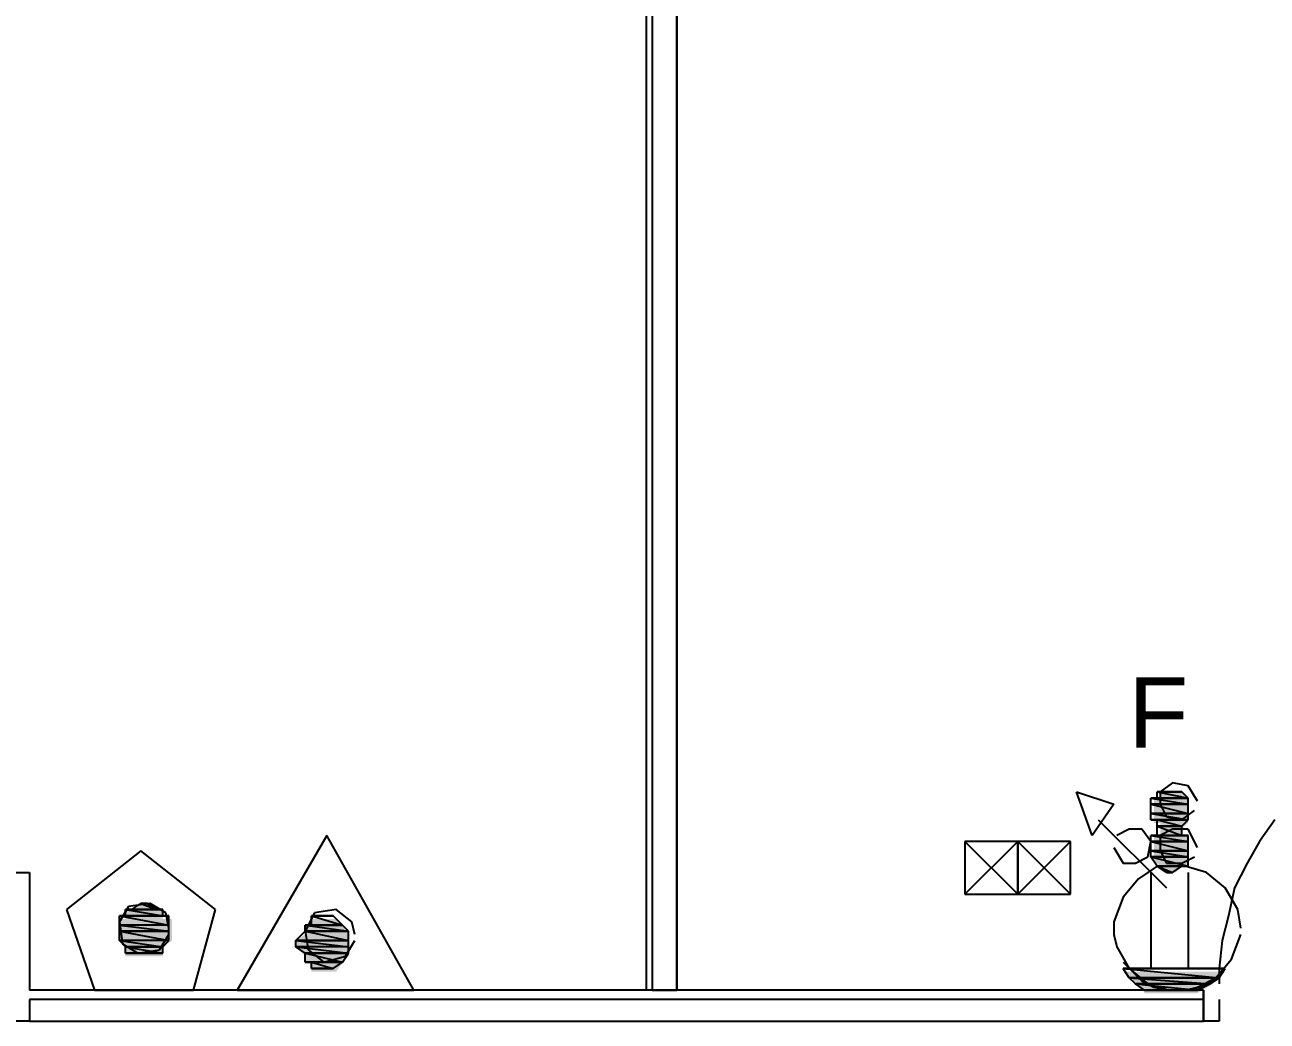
# Model space of a CAD drawing. Header units: millimetres. Extents: x 5 to 415, y 48 to 251.
# Drawn here: x 223.62 to 230.69, y 224.54 to 230.22 of the extents above; entities that cross this region are included whole.
import ezdxf

# ---------------------------------------------------------------- set-up
doc = ezdxf.new("R2010")
doc.units = ezdxf.units.MM
for name, color, linetype in [('H', 7, 'Continuous'), ('P', 7, 'Continuous'), ('T', 7, 'Continuous')]:
    doc.layers.add(name, color=color, linetype=linetype)

msp = doc.modelspace()

# ---------------------------------------------------------------- hatches: boundary and pattern name
at = {"layer": 'H', "linetype": 'Continuous'}
for points in [[(230.046, 225.76), (230.046, 225.813), (230.24, 225.813), (230.24, 225.76), (230.046, 225.76)], [(230.082, 225.813), (230.082, 225.848), (230.205, 225.848), (230.24, 225.813), (230.082, 225.813)], [(230.046, 225.725), (230.046, 225.76), (230.24, 225.76), (230.24, 225.725), (230.046, 225.725)], [(230.046, 225.672), (230.046, 225.725), (230.24, 225.725), (230.24, 225.672), (230.046, 225.672)], [(230.082, 225.637), (230.082, 225.672), (230.24, 225.672), (230.205, 225.637), (230.082, 225.637)], [(230.046, 225.548), (230.046, 225.601), (230.24, 225.601), (230.24, 225.548), (230.046, 225.548)], [(230.082, 225.601), (230.082, 225.637), (230.205, 225.637), (230.205, 225.601), (230.082, 225.601)], [(230.046, 225.513), (230.046, 225.548), (230.24, 225.548), (230.24, 225.513), (230.046, 225.513)], [(230.046, 225.46), (230.046, 225.513), (230.24, 225.513), (230.24, 225.46), (230.046, 225.46)], [(230.082, 225.425), (230.046, 225.46), (230.24, 225.46), (230.24, 225.425), (230.082, 225.425)], [(230.117, 225.39), (230.082, 225.425), (230.205, 225.425), (230.17, 225.39), (230.117, 225.39)], [(224.19, 225.125), (224.19, 225.178), (224.402, 225.178), (224.402, 225.125), (224.19, 225.125)], [(224.243, 225.178), (224.278, 225.213), (224.331, 225.213), (224.367, 225.178), (224.243, 225.178)], [(224.155, 225.09), (224.155, 225.125), (224.455, 225.125), (224.455, 225.09), (224.155, 225.09)], [(224.155, 225.037), (224.155, 225.09), (224.455, 225.09), (224.455, 225.037), (224.155, 225.037)], [(225.213, 225.037), (225.213, 225.09), (225.425, 225.09), (225.46, 225.037), (225.213, 225.037)], [(225.249, 225.09), (225.249, 225.125), (225.39, 225.125), (225.425, 225.09), (225.249, 225.09)], [(224.155, 225.002), (224.155, 225.037), (224.455, 225.037), (224.455, 225.002), (224.155, 225.002)], [(225.16, 225.002), (225.213, 225.037), (225.46, 225.037), (225.46, 225.002), (225.16, 225.002)], [(224.19, 224.966), (224.155, 225.002), (224.455, 225.002), (224.402, 224.966), (224.19, 224.966)], [(224.19, 224.913), (224.19, 224.966), (224.402, 224.966), (224.402, 224.913), (224.19, 224.913)], [(225.16, 224.966), (225.16, 225.002), (225.46, 225.002), (225.46, 224.966), (225.16, 224.966)], [(225.213, 224.913), (225.16, 224.966), (225.46, 224.966), (225.46, 224.913), (225.213, 224.913)], [(225.213, 224.878), (225.213, 224.913), (225.46, 224.913), (225.425, 224.878), (225.213, 224.878)], [(225.249, 224.825), (225.249, 224.878), (225.425, 224.878), (225.39, 224.825), (225.249, 224.825)], [(229.905, 224.79), (229.87, 224.825), (230.452, 224.825), (230.417, 224.79), (229.905, 224.79)], [(229.958, 224.755), (229.905, 224.79), (230.417, 224.79), (230.382, 224.755), (229.958, 224.755)], [(229.993, 224.702), (229.958, 224.755), (230.382, 224.755), (230.293, 224.702), (229.993, 224.702)]]:
    msp.add_hatch(color=256, dxfattribs=at).paths.add_polyline_path(points)

# ---------------------------------------------------------------- linework, layer by layer
at = {"layer": 'P'}
for points in [[(227.154, 237.155), (227.154, 224.719)], [(227.189, 237.155), (227.189, 224.719)], [(227.33, 224.719), (227.33, 237.155)], [(227.33, 237.155), (227.33, 224.719)], [(230.152, 225.901), (230.082, 225.848)], [(230.24, 225.884), (230.152, 225.901)], [(230.293, 225.795), (230.24, 225.884)], [(229.605, 225.848), (229.817, 225.778)], [(229.694, 225.601), (229.605, 225.848)], [(230.064, 225.813), (230.029, 225.813)], [(230.029, 225.813), (230.24, 225.813)], [(230.24, 225.813), (230.029, 225.813)], [(230.029, 225.813), (230.24, 225.813)], [(230.24, 225.813), (230.029, 225.813)], [(230.029, 225.813), (230.24, 225.813)], [(230.24, 225.813), (230.029, 225.813)], [(230.029, 225.813), (230.24, 225.778)], [(230.029, 225.813), (230.24, 225.778)], [(230.029, 225.778), (230.029, 225.813)], [(230.205, 225.848), (230.064, 225.848)], [(230.064, 225.848), (230.117, 225.848)], [(230.205, 225.848), (230.064, 225.848)], [(230.064, 225.848), (230.205, 225.848)], [(230.064, 225.848), (230.205, 225.848)], [(230.205, 225.848), (230.064, 225.848)], [(230.205, 225.848), (230.064, 225.848)], [(230.064, 225.848), (230.24, 225.813)], [(230.064, 225.848), (230.24, 225.813)], [(230.064, 225.813), (230.064, 225.848)], [(230.24, 225.813), (230.064, 225.813)], [(230.24, 225.813), (230.064, 225.813)], [(230.064, 225.813), (230.24, 225.813)], [(230.24, 225.813), (230.064, 225.813)], [(230.082, 225.848), (230.082, 225.778)], [(230.117, 225.848), (230.152, 225.848)], [(230.152, 225.848), (230.117, 225.848)], [(230.152, 225.848), (230.117, 225.848)], [(230.117, 225.848), (230.152, 225.848)], [(230.117, 225.848), (230.205, 225.848)], [(230.152, 225.848), (230.205, 225.848)], [(230.205, 225.848), (230.152, 225.848)], [(230.205, 225.848), (230.205, 225.848)], [(230.205, 225.848), (230.205, 225.848)], [(230.24, 225.813), (230.205, 225.848)], [(230.24, 225.813), (230.24, 225.813)], [(230.24, 225.813), (230.24, 225.813)], [(230.24, 225.778), (230.24, 225.813)], [(229.817, 225.778), (229.694, 225.601)], [(230.24, 225.778), (230.029, 225.778)], [(230.24, 225.778), (230.029, 225.778)], [(230.029, 225.778), (230.24, 225.778)], [(230.029, 225.778), (230.24, 225.778)], [(230.24, 225.778), (230.029, 225.778)], [(230.24, 225.778), (230.029, 225.778)], [(230.029, 225.778), (230.24, 225.725)], [(230.029, 225.778), (230.24, 225.725)], [(230.029, 225.725), (230.029, 225.778)], [(230.24, 225.725), (230.029, 225.725)], [(230.24, 225.725), (230.029, 225.725)], [(230.029, 225.725), (230.24, 225.725)], [(230.029, 225.725), (230.24, 225.725)], [(230.24, 225.725), (230.029, 225.725)], [(230.24, 225.725), (230.029, 225.725)], [(230.029, 225.725), (230.24, 225.69)], [(230.029, 225.725), (230.24, 225.69)], [(230.029, 225.69), (230.029, 225.725)], [(230.082, 225.778), (230.117, 225.707)], [(230.205, 225.69), (230.276, 225.743)], [(230.24, 225.778), (230.24, 225.778)], [(230.24, 225.778), (230.24, 225.778)], [(230.24, 225.725), (230.24, 225.778)], [(230.24, 225.725), (230.24, 225.725)], [(230.24, 225.725), (230.24, 225.725)], [(230.24, 225.69), (230.24, 225.725)], [(229.729, 225.69), (230.117, 225.302)], [(230.24, 225.69), (230.029, 225.69)], [(230.24, 225.69), (230.029, 225.69)], [(230.029, 225.69), (230.064, 225.69)], [(230.029, 225.69), (230.24, 225.69)], [(230.24, 225.69), (230.029, 225.69)], [(230.064, 225.69), (230.24, 225.69)], [(230.24, 225.69), (230.064, 225.69)], [(230.064, 225.69), (230.205, 225.654)], [(230.064, 225.69), (230.205, 225.654)], [(230.064, 225.654), (230.064, 225.69)], [(230.205, 225.654), (230.064, 225.654)], [(230.064, 225.654), (230.117, 225.654)], [(230.205, 225.654), (230.064, 225.654)], [(230.064, 225.654), (230.205, 225.601)], [(230.064, 225.654), (230.205, 225.601)], [(230.064, 225.601), (230.064, 225.654)], [(230.205, 225.654), (230.064, 225.654)], [(230.205, 225.654), (230.064, 225.654)], [(230.064, 225.654), (230.205, 225.654)], [(230.064, 225.654), (230.205, 225.654)], [(230.205, 225.654), (230.064, 225.654)], [(230.205, 225.654), (230.064, 225.654)], [(230.064, 225.654), (230.152, 225.654)], [(230.064, 225.654), (230.152, 225.654)], [(230.117, 225.654), (230.064, 225.654)], [(230.117, 225.707), (230.205, 225.69)], [(230.117, 225.654), (230.152, 225.654)], [(230.152, 225.654), (230.117, 225.654)], [(230.152, 225.654), (230.117, 225.654)], [(230.117, 225.654), (230.152, 225.654)], [(230.117, 225.654), (230.205, 225.654)], [(230.152, 225.654), (230.117, 225.654)], [(230.117, 225.654), (230.152, 225.654)], [(230.152, 225.654), (230.117, 225.654)], [(230.152, 225.654), (230.205, 225.654)], [(230.205, 225.654), (230.152, 225.654)], [(230.152, 225.654), (230.205, 225.654)], [(230.152, 225.654), (230.152, 225.654)], [(230.152, 225.654), (230.152, 225.654)], [(230.205, 225.654), (230.24, 225.69)], [(230.205, 225.601), (230.205, 225.654)], [(230.205, 225.654), (230.205, 225.654)], [(230.205, 225.654), (230.205, 225.654)], [(230.24, 225.69), (230.24, 225.69)], [(230.734, 225.69), (230.646, 225.566)], [(225.337, 225.601), (224.825, 224.719)], [(225.831, 224.719), (225.337, 225.601)], [(229.905, 225.637), (229.835, 225.601)], [(229.976, 225.637), (229.905, 225.637)], [(230.029, 225.566), (229.976, 225.637)], [(230.24, 225.601), (230.029, 225.601)], [(230.029, 225.601), (230.064, 225.601)], [(230.24, 225.601), (230.029, 225.601)], [(230.029, 225.601), (230.24, 225.566)], [(230.029, 225.601), (230.24, 225.566)], [(230.029, 225.566), (230.029, 225.601)], [(230.205, 225.601), (230.064, 225.601)], [(230.24, 225.601), (230.064, 225.601)], [(230.064, 225.601), (230.24, 225.601)], [(230.24, 225.601), (230.064, 225.601)], [(230.064, 225.601), (230.205, 225.601)], [(230.24, 225.601), (230.064, 225.601)], [(230.064, 225.601), (230.24, 225.601)], [(230.064, 225.601), (230.24, 225.601)], [(230.152, 225.637), (230.082, 225.601)], [(230.082, 225.601), (230.082, 225.513)], [(230.24, 225.637), (230.152, 225.637)], [(230.205, 225.601), (230.24, 225.601)], [(230.293, 225.531), (230.24, 225.637)], [(230.24, 225.601), (230.24, 225.601)], [(230.24, 225.566), (230.24, 225.601)], [(224.278, 225.513), (223.855, 225.178)], [(224.702, 225.178), (224.278, 225.513)], [(229.27, 225.566), (228.97, 225.566)], [(228.97, 225.566), (228.97, 225.266)], [(228.97, 225.566), (229.27, 225.266)], [(229.27, 225.566), (228.97, 225.266)], [(229.57, 225.566), (229.27, 225.566)], [(229.27, 225.566), (229.27, 225.266)], [(229.27, 225.566), (229.57, 225.266)], [(229.57, 225.566), (229.27, 225.266)], [(229.27, 225.266), (229.27, 225.566)], [(229.57, 225.266), (229.57, 225.566)], [(229.817, 225.531), (229.87, 225.443)], [(230.011, 225.478), (230.029, 225.566)], [(230.24, 225.566), (230.029, 225.566)], [(230.24, 225.566), (230.029, 225.566)], [(230.029, 225.566), (230.24, 225.566)], [(230.029, 225.566), (230.24, 225.566)], [(230.24, 225.566), (230.029, 225.566)], [(230.24, 225.566), (230.029, 225.566)], [(230.029, 225.566), (230.24, 225.513)], [(230.029, 225.566), (230.24, 225.513)], [(230.029, 225.513), (230.029, 225.566)], [(230.24, 225.513), (230.029, 225.513)], [(230.24, 225.513), (230.029, 225.513)], [(230.029, 225.513), (230.24, 225.513)], [(230.029, 225.513), (230.24, 225.513)], [(230.24, 225.513), (230.029, 225.513)], [(230.24, 225.513), (230.029, 225.513)], [(230.029, 225.513), (230.24, 225.478)], [(230.029, 225.513), (230.24, 225.478)], [(230.029, 225.478), (230.029, 225.513)], [(230.082, 225.513), (230.117, 225.443)], [(230.24, 225.566), (230.24, 225.566)], [(230.24, 225.566), (230.24, 225.566)], [(230.24, 225.513), (230.24, 225.566)], [(230.24, 225.513), (230.24, 225.513)], [(230.24, 225.513), (230.24, 225.513)], [(230.24, 225.478), (230.24, 225.513)], [(230.646, 225.566), (230.576, 225.443)], [(229.87, 225.443), (229.941, 225.443)], [(229.941, 225.443), (230.011, 225.478)], [(230.24, 225.478), (230.029, 225.478)], [(230.24, 225.478), (230.029, 225.478)], [(230.029, 225.478), (230.24, 225.478)], [(230.029, 225.478), (230.24, 225.478)], [(230.24, 225.478), (230.029, 225.478)], [(230.24, 225.478), (230.029, 225.478)], [(230.029, 225.478), (230.24, 225.425)], [(230.029, 225.478), (230.24, 225.425)], [(230.064, 225.425), (230.029, 225.478)], [(230.117, 225.443), (230.205, 225.443)], [(230.205, 225.443), (230.276, 225.478)], [(230.24, 225.478), (230.24, 225.478)], [(230.24, 225.478), (230.24, 225.478)], [(230.24, 225.425), (230.24, 225.478)], [(230.576, 225.443), (230.505, 225.302)], [(222.797, 225.39), (223.643, 225.39)], [(223.643, 225.39), (223.643, 224.719)], [(230.064, 225.425), (229.958, 225.354)], [(230.064, 225.425), (229.958, 225.354)], [(230.029, 225.39), (230.029, 224.843)], [(230.135, 225.425), (230.064, 225.425)], [(230.135, 225.425), (230.064, 225.425)], [(230.24, 225.425), (230.064, 225.425)], [(230.205, 225.425), (230.064, 225.425)], [(230.064, 225.425), (230.205, 225.425)], [(230.064, 225.425), (230.205, 225.425)], [(230.205, 225.425), (230.064, 225.425)], [(230.205, 225.425), (230.064, 225.425)], [(230.064, 225.425), (230.205, 225.425)], [(230.205, 225.425), (230.064, 225.425)], [(230.064, 225.425), (230.24, 225.425)], [(230.205, 225.425), (230.064, 225.425)], [(230.064, 225.425), (230.152, 225.39)], [(230.064, 225.425), (230.152, 225.39)], [(230.117, 225.39), (230.064, 225.425)], [(230.152, 225.39), (230.117, 225.39)], [(230.117, 225.39), (230.152, 225.39)], [(230.152, 225.39), (230.117, 225.39)], [(230.223, 225.425), (230.135, 225.425)], [(230.223, 225.425), (230.135, 225.425)], [(230.152, 225.39), (230.205, 225.425)], [(230.152, 225.39), (230.152, 225.39)], [(230.152, 225.39), (230.152, 225.39)], [(230.205, 225.425), (230.205, 225.425)], [(230.205, 225.425), (230.205, 225.425)], [(230.24, 225.425), (230.205, 225.425)], [(230.346, 225.39), (230.223, 225.425)], [(230.346, 225.39), (230.223, 225.425)], [(230.24, 225.39), (230.24, 224.843)], [(230.452, 225.302), (230.346, 225.39)], [(230.452, 225.302), (230.346, 225.39)], [(229.958, 225.354), (229.87, 225.249)], [(229.958, 225.354), (229.87, 225.249)], [(230.523, 225.178), (230.452, 225.302)], [(230.523, 225.178), (230.452, 225.302)], [(230.505, 225.302), (230.47, 225.143)], [(228.97, 225.266), (229.27, 225.266)], [(229.27, 225.266), (229.57, 225.266)], [(229.87, 225.249), (229.817, 225.108)], [(229.87, 225.249), (229.817, 225.108)], [(223.855, 225.178), (224.014, 224.719)], [(224.208, 225.196), (224.155, 225.108)], [(224.402, 225.178), (224.19, 225.178)], [(224.19, 225.178), (224.226, 225.178)], [(224.402, 225.178), (224.19, 225.178)], [(224.19, 225.178), (224.402, 225.178)], [(224.19, 225.178), (224.402, 225.178)], [(224.402, 225.178), (224.19, 225.178)], [(224.402, 225.178), (224.19, 225.178)], [(224.19, 225.178), (224.402, 225.143)], [(224.19, 225.178), (224.402, 225.143)], [(224.19, 225.143), (224.19, 225.178)], [(224.331, 225.213), (224.208, 225.196)], [(224.226, 225.178), (224.278, 225.213)], [(224.367, 225.178), (224.226, 225.178)], [(224.367, 225.178), (224.226, 225.178)], [(224.226, 225.178), (224.402, 225.178)], [(224.226, 225.178), (224.402, 225.178)], [(224.278, 225.213), (224.314, 225.213)], [(224.314, 225.213), (224.278, 225.213)], [(224.314, 225.213), (224.278, 225.213)], [(224.278, 225.213), (224.314, 225.213)], [(224.278, 225.213), (224.367, 225.178)], [(224.314, 225.213), (224.367, 225.178)], [(224.367, 225.178), (224.314, 225.213)], [(224.42, 225.16), (224.331, 225.213)], [(224.402, 225.178), (224.367, 225.178)], [(224.402, 225.178), (224.402, 225.178)], [(224.402, 225.178), (224.402, 225.178)], [(224.402, 225.143), (224.402, 225.178)], [(224.437, 225.072), (224.42, 225.16)], [(224.578, 224.719), (224.702, 225.178)], [(225.266, 225.16), (225.213, 225.055)], [(225.39, 225.178), (225.266, 225.16)], [(225.478, 225.108), (225.39, 225.178)], [(230.54, 225.072), (230.523, 225.178)], [(230.54, 225.072), (230.523, 225.178)], [(224.437, 225.143), (224.155, 225.143)], [(224.155, 225.143), (224.19, 225.143)], [(224.437, 225.143), (224.155, 225.143)], [(224.155, 225.143), (224.437, 225.09)], [(224.155, 225.143), (224.437, 225.09)], [(224.155, 225.09), (224.155, 225.143)], [(224.155, 225.108), (224.173, 224.984)], [(224.437, 225.09), (224.155, 225.09)], [(224.437, 225.09), (224.155, 225.09)], [(224.155, 225.09), (224.437, 225.055)], [(224.155, 225.09), (224.437, 225.055)], [(224.155, 225.055), (224.155, 225.09)], [(224.402, 225.143), (224.19, 225.143)], [(224.402, 225.143), (224.19, 225.143)], [(224.19, 225.143), (224.437, 225.143)], [(224.19, 225.143), (224.437, 225.143)], [(224.437, 225.143), (224.402, 225.143)], [(224.437, 225.09), (224.437, 225.143)], [(224.437, 225.055), (224.437, 225.09)], [(225.249, 225.09), (225.213, 225.09)], [(225.213, 225.09), (225.425, 225.09)], [(225.425, 225.09), (225.213, 225.09)], [(225.213, 225.09), (225.46, 225.055)], [(225.213, 225.09), (225.46, 225.055)], [(225.213, 225.055), (225.213, 225.09)], [(225.372, 225.143), (225.249, 225.143)], [(225.249, 225.143), (225.284, 225.143)], [(225.372, 225.143), (225.249, 225.143)], [(225.249, 225.143), (225.425, 225.09)], [(225.249, 225.143), (225.425, 225.09)], [(225.249, 225.09), (225.249, 225.143)], [(225.425, 225.09), (225.249, 225.09)], [(225.425, 225.09), (225.249, 225.09)], [(225.249, 225.09), (225.425, 225.09)], [(225.425, 225.09), (225.249, 225.09)], [(225.372, 225.143), (225.284, 225.143)], [(225.284, 225.143), (225.372, 225.143)], [(225.372, 225.143), (225.284, 225.143)], [(225.284, 225.143), (225.337, 225.143)], [(225.372, 225.143), (225.284, 225.143)], [(225.284, 225.143), (225.372, 225.143)], [(225.284, 225.143), (225.372, 225.143)], [(225.337, 225.143), (225.372, 225.143)], [(225.372, 225.143), (225.372, 225.143)], [(225.425, 225.09), (225.372, 225.143)], [(225.425, 225.09), (225.425, 225.09)], [(225.46, 225.055), (225.425, 225.09)], [(225.496, 225.037), (225.478, 225.108)], [(229.817, 225.108), (229.817, 225.037)], [(229.817, 225.108), (229.817, 225.037)], [(230.47, 225.143), (230.434, 225.002)], [(224.437, 225.055), (224.155, 225.055)], [(224.437, 225.055), (224.155, 225.055)], [(224.155, 225.055), (224.437, 225.055)], [(224.155, 225.055), (224.437, 225.055)], [(224.437, 225.055), (224.155, 225.055)], [(224.437, 225.055), (224.155, 225.055)], [(224.155, 225.055), (224.437, 225.002)], [(224.155, 225.055), (224.437, 225.002)], [(224.155, 225.002), (224.155, 225.055)], [(224.384, 224.949), (224.437, 225.037)], [(224.437, 225.055), (224.437, 225.055)], [(224.437, 225.055), (224.437, 225.055)], [(224.437, 225.002), (224.437, 225.055)], [(225.16, 225.002), (225.213, 225.055)], [(225.213, 225.055), (225.231, 224.949)], [(225.46, 225.055), (225.213, 225.055)], [(225.46, 225.055), (225.213, 225.055)], [(225.213, 225.055), (225.46, 225.055)], [(225.213, 225.055), (225.46, 225.055)], [(225.46, 225.055), (225.213, 225.055)], [(225.46, 225.055), (225.213, 225.055)], [(225.213, 225.055), (225.46, 225.002)], [(225.213, 225.055), (225.46, 225.002)], [(225.46, 225.055), (225.46, 225.055)], [(225.46, 225.055), (225.46, 225.055)], [(225.46, 225.002), (225.46, 225.055)], [(229.817, 225.037), (229.835, 224.966)], [(229.817, 225.037), (229.835, 224.966)], [(230.487, 224.896), (230.54, 225.037)], [(230.487, 224.896), (230.54, 225.037)], [(224.437, 225.002), (224.155, 225.002)], [(224.437, 225.002), (224.155, 225.002)], [(224.155, 225.002), (224.402, 224.966)], [(224.155, 225.002), (224.402, 224.966)], [(224.19, 224.966), (224.155, 225.002)], [(224.173, 224.984), (224.261, 224.931)], [(224.402, 224.966), (224.19, 224.966)], [(224.402, 224.966), (224.19, 224.966)], [(224.19, 224.966), (224.402, 224.966)], [(224.19, 224.966), (224.402, 224.966)], [(224.402, 224.966), (224.19, 224.966)], [(224.402, 224.966), (224.19, 224.966)], [(224.19, 224.966), (224.402, 224.931)], [(224.19, 224.966), (224.402, 224.931)], [(224.19, 224.931), (224.19, 224.966)], [(224.261, 224.931), (224.384, 224.949)], [(224.402, 224.966), (224.437, 225.002)], [(224.402, 224.966), (224.402, 224.966)], [(224.402, 224.966), (224.402, 224.966)], [(224.402, 224.931), (224.402, 224.966)], [(225.46, 225.002), (225.16, 225.002)], [(225.46, 225.002), (225.16, 225.002)], [(225.16, 225.002), (225.46, 225.002)], [(225.16, 225.002), (225.46, 225.002)], [(225.46, 225.002), (225.16, 225.002)], [(225.46, 225.002), (225.16, 225.002)], [(225.16, 225.002), (225.46, 224.966)], [(225.16, 225.002), (225.46, 224.966)], [(225.16, 224.966), (225.16, 225.002)], [(225.46, 224.966), (225.16, 224.966)], [(225.46, 224.966), (225.16, 224.966)], [(225.16, 224.966), (225.46, 224.931)], [(225.16, 224.966), (225.46, 224.931)], [(225.213, 224.931), (225.16, 224.966)], [(225.231, 224.949), (225.319, 224.878)], [(225.443, 224.913), (225.496, 225.002)], [(225.46, 225.002), (225.46, 225.002)], [(225.46, 225.002), (225.46, 225.002)], [(225.46, 224.966), (225.46, 225.002)], [(225.46, 224.931), (225.46, 224.966)], [(229.835, 224.966), (229.905, 224.843)], [(229.835, 224.966), (229.905, 224.843)], [(230.434, 225.002), (230.417, 224.843)], [(224.402, 224.931), (224.19, 224.931)], [(224.402, 224.931), (224.19, 224.931)], [(224.19, 224.931), (224.367, 224.931)], [(224.19, 224.931), (224.367, 224.931)], [(224.226, 224.931), (224.19, 224.931)], [(224.367, 224.931), (224.226, 224.931)], [(224.367, 224.931), (224.226, 224.931)], [(224.226, 224.931), (224.314, 224.931)], [(224.226, 224.931), (224.314, 224.931)], [(224.278, 224.931), (224.226, 224.931)], [(224.314, 224.931), (224.278, 224.931)], [(224.278, 224.931), (224.314, 224.931)], [(224.314, 224.931), (224.278, 224.931)], [(224.314, 224.931), (224.367, 224.931)], [(224.314, 224.931), (224.314, 224.931)], [(224.314, 224.931), (224.314, 224.931)], [(224.367, 224.931), (224.402, 224.931)], [(225.46, 224.931), (225.213, 224.931)], [(225.46, 224.931), (225.213, 224.931)], [(225.213, 224.931), (225.46, 224.931)], [(225.213, 224.931), (225.46, 224.931)], [(225.46, 224.931), (225.213, 224.931)], [(225.46, 224.931), (225.213, 224.931)], [(225.213, 224.931), (225.425, 224.878)], [(225.213, 224.931), (225.425, 224.878)], [(225.213, 224.878), (225.213, 224.931)], [(225.425, 224.878), (225.213, 224.878)], [(225.425, 224.878), (225.213, 224.878)], [(225.213, 224.878), (225.249, 224.878)], [(225.213, 224.878), (225.425, 224.878)], [(225.425, 224.878), (225.213, 224.878)], [(225.249, 224.878), (225.425, 224.878)], [(225.425, 224.878), (225.249, 224.878)], [(225.249, 224.878), (225.372, 224.843)], [(225.249, 224.878), (225.372, 224.843)], [(225.249, 224.843), (225.249, 224.878)], [(225.319, 224.878), (225.443, 224.913)], [(225.372, 224.843), (225.425, 224.878)], [(225.425, 224.878), (225.46, 224.931)], [(225.425, 224.878), (225.425, 224.878)], [(225.46, 224.931), (225.46, 224.931)], [(225.46, 224.931), (225.46, 224.931)], [(229.87, 224.878), (229.976, 224.772)], [(230.399, 224.79), (230.487, 224.896)], [(230.399, 224.79), (230.487, 224.896)], [(225.372, 224.843), (225.249, 224.843)], [(225.372, 224.843), (225.249, 224.843)], [(225.249, 224.843), (225.284, 224.843)], [(225.249, 224.843), (225.372, 224.843)], [(225.372, 224.843), (225.249, 224.843)], [(225.284, 224.843), (225.372, 224.843)], [(225.337, 224.843), (225.284, 224.843)], [(225.284, 224.843), (225.337, 224.843)], [(225.337, 224.843), (225.372, 224.843)], [(225.372, 224.843), (225.337, 224.843)], [(225.372, 224.843), (225.372, 224.843)], [(230.452, 224.843), (229.87, 224.843)], [(229.87, 224.843), (229.87, 224.843)], [(229.87, 224.843), (230.452, 224.843)], [(230.452, 224.843), (229.87, 224.843)], [(229.87, 224.843), (230.417, 224.79)], [(229.87, 224.843), (230.417, 224.79)], [(229.905, 224.79), (229.87, 224.843)], [(230.452, 224.843), (229.87, 224.843)], [(229.905, 224.843), (230.011, 224.755)], [(229.905, 224.843), (230.011, 224.755)], [(230.382, 224.772), (230.452, 224.843)], [(230.417, 224.843), (230.417, 224.755)], [(230.417, 224.79), (230.452, 224.843)], [(230.417, 224.79), (229.905, 224.79)], [(230.417, 224.79), (229.905, 224.79)], [(229.905, 224.79), (230.417, 224.79)], [(229.905, 224.79), (230.417, 224.79)], [(230.417, 224.79), (229.905, 224.79)], [(230.417, 224.79), (229.905, 224.79)], [(229.905, 224.79), (230.364, 224.755)], [(229.905, 224.79), (230.364, 224.755)], [(229.941, 224.755), (229.905, 224.79)], [(230.364, 224.755), (229.941, 224.755)], [(230.364, 224.755), (229.941, 224.755)], [(229.941, 224.755), (230.364, 224.755)], [(229.941, 224.755), (230.364, 224.755)], [(230.364, 224.755), (229.941, 224.755)], [(230.364, 224.755), (229.941, 224.755)], [(229.941, 224.755), (230.293, 224.719)], [(229.941, 224.755), (230.293, 224.719)], [(229.993, 224.719), (229.941, 224.755)], [(229.976, 224.772), (230.046, 224.737)], [(230.011, 224.755), (230.135, 224.719)], [(230.011, 224.755), (230.135, 224.719)], [(230.046, 224.737), (230.135, 224.719)], [(230.223, 224.719), (230.293, 224.737)], [(230.223, 224.719), (230.293, 224.737)], [(230.223, 224.719), (230.311, 224.737)], [(230.293, 224.737), (230.399, 224.79)], [(230.293, 224.737), (230.399, 224.79)], [(230.293, 224.719), (230.364, 224.755)], [(230.311, 224.737), (230.382, 224.772)], [(230.364, 224.755), (230.417, 224.79)], [(230.364, 224.755), (230.364, 224.755)], [(230.364, 224.755), (230.364, 224.755)], [(230.417, 224.79), (230.417, 224.79)], [(230.417, 224.79), (230.417, 224.79)], [(230.329, 224.719), (223.643, 224.719)], [(223.643, 224.667), (223.643, 224.543)], [(230.329, 224.667), (223.643, 224.667)], [(224.014, 224.719), (224.578, 224.719)], [(224.825, 224.719), (225.831, 224.719)], [(227.189, 224.719), (227.33, 224.719)], [(230.293, 224.719), (229.993, 224.719)], [(230.293, 224.719), (229.993, 224.719)], [(229.993, 224.719), (230.293, 224.719)], [(229.993, 224.719), (230.293, 224.719)], [(230.293, 224.719), (229.993, 224.719)], [(230.293, 224.719), (229.993, 224.719)], [(229.993, 224.719), (230.24, 224.719)], [(229.993, 224.719), (230.24, 224.719)], [(230.029, 224.719), (229.993, 224.719)], [(230.24, 224.719), (230.029, 224.719)], [(230.24, 224.719), (230.029, 224.719)], [(230.029, 224.719), (230.24, 224.719)], [(230.029, 224.719), (230.24, 224.719)], [(230.24, 224.719), (230.029, 224.719)], [(230.152, 224.719), (230.029, 224.719)], [(230.029, 224.719), (230.152, 224.719)], [(230.029, 224.719), (230.24, 224.719)], [(230.152, 224.719), (230.029, 224.719)], [(230.152, 224.719), (230.117, 224.719)], [(230.117, 224.719), (230.152, 224.719)], [(230.135, 224.719), (230.223, 224.719)], [(230.135, 224.719), (230.223, 224.719)], [(230.135, 224.719), (230.223, 224.719)], [(230.24, 224.719), (230.152, 224.719)], [(230.24, 224.719), (230.293, 224.719)], [(230.24, 224.719), (230.24, 224.719)], [(230.24, 224.719), (230.24, 224.719)], [(230.293, 224.719), (230.293, 224.719)], [(230.293, 224.719), (230.293, 224.719)], [(230.329, 224.543), (230.329, 224.719)], [(230.329, 224.719), (230.329, 224.543)], [(230.329, 224.578), (230.329, 224.667)], [(230.329, 224.667), (230.329, 224.578)], [(230.329, 224.578), (230.329, 224.667)], [(230.329, 224.667), (230.329, 224.578)], [(230.329, 224.578), (230.329, 224.667)], [(230.329, 224.578), (230.329, 224.667)], [(230.329, 224.578), (230.329, 224.667)], [(230.417, 224.667), (230.417, 224.543)], [(223.643, 224.543), (222.797, 224.543)], [(223.643, 224.543), (230.329, 224.543)], [(223.643, 224.543), (230.329, 224.543)], [(230.417, 224.543), (230.329, 224.543)]]:
    msp.add_lwpolyline(points, dxfattribs=at)

# ---------------------------------------------------------------- texts
at = {"layer": 'T', "insert": (229.9, 226.1), "char_height": 0.4, "attachment_point": 7}
msp.add_mtext('{\\fArial|b0|i0|c0|p18;F}', dxfattribs=at)

doc.saveas('drawing.dxf')
